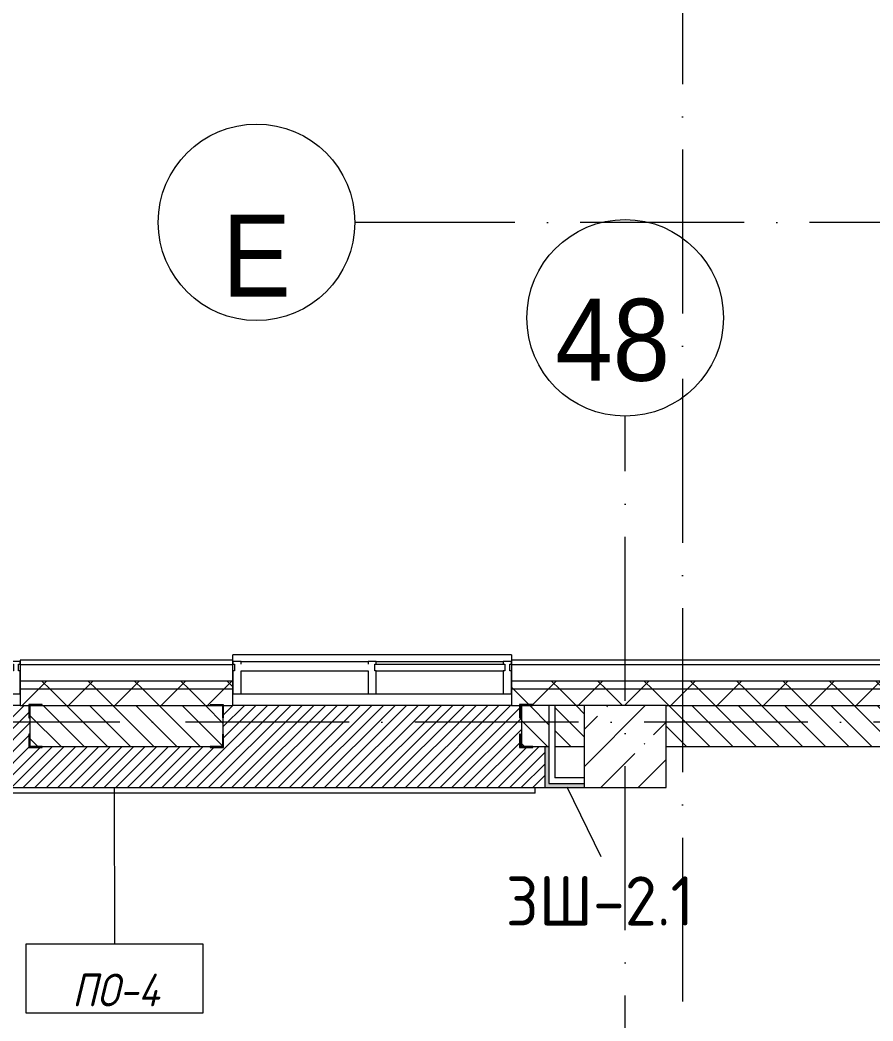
# Model space of a CAD drawing. Header units: millimetres. Extents: x -6467 to 106027, y -7090 to 195095.
# Drawn here: x 64906 to 70113, y 7556 to 13666 of the extents above; entities that cross this region are included whole.
import ezdxf

# ---------------------------------------------------------------- set-up
doc = ezdxf.new("R2010")
doc.units = ezdxf.units.MM
doc.linetypes.add('50_200_ШТРИХ_1Т_ш5_п1_п1_', pattern=[1400, 1000, -200, 0, -200])
for name, color, linetype, lineweight in [('A-FLOR', 7, 'Continuous', 9), ('A-FLOR-IDEN', 7, 'Continuous', 9), ('A-GLAZ', 7, 'Continuous', 5), ('A-GLAZ-CWMG', 7, 'Continuous', 9), ('A-GLAZ-CWMG-1', 7, 'Continuous', 20), ('A-WALL', 7, 'Continuous', 5), ('A-WALL-FNSH-1', 7, 'Continuous', 5), ('A-WALL-IDEN', 7, 'Continuous', 9), ('I-WALL', 7, 'Continuous', 5), ('S-COLS', 7, 'Continuous', 9), ('S-COLS-1', 7, 'Continuous', 5)]:
    doc.layers.add(name, color=color, linetype=linetype, lineweight=lineweight)
for name, color, linetype, lineweight, true_color in [('A-FLOR-PATT-1', 7, 'Continuous', 5, 0xd61c12), ('A-GENM-1', 7, 'Continuous', 9, 0xaaaaaa), ('A-GENM-2', 7, 'Continuous', 20, 0xaaaaaa), ('A-WALL-1', 7, 'Continuous', 5, 0x77b143), ('Оси-1', 7, 'Continuous', 20, 0xaaaaaa), ('Оси-2', 7, 'Continuous', 9, 0xaaaaaa), ('Оси-3', 7, '50_200_ШТРИХ_1Т_ш5_п1_п1_', 9, 0xaaaaaa)]:
    doc.layers.add(name, color=color, linetype=linetype, lineweight=lineweight, true_color=true_color)
doc.styles.add('Arial', font='arial.ttf', dxfattribs={"width": 0.9, "height": 500})
doc.styles.add('GOST Common', font='', dxfattribs={"height": 300})
doc.styles.add('GOST Common_I', font='', dxfattribs={"width": 0.9, "height": 200})
doc.styles.get('GOST Common').set_extended_font_data('GOST Common')
doc.styles.get('GOST Common_I').set_extended_font_data('GOST Common', italic=True)
pattern_1 = [(45, (0, 0), (-141.42136, 141.42136), []), (135, (0, 0), (-141.42136, -141.42136), [])]

# ---------------------------------------------------------------- blocks, each defined once
blk = doc.blocks.new('Прямоугольный импост - Импост структурный с накладкой - 180мм-22437099-АИ_План этажа Радиаторы_2')
at = {"layer": 'A-GLAZ-CWMG-1'}
for p, q in [((0, 17), (-50, 17)), ((-50, 17), (-50, 0)), ((-50, 0), (-40, 0)), ((-40, 0), (-40, -40)), ((-10, -40), (-10, 0)), ((-10, 0), (0, 0)), ((0, 0), (0, 17)), ((-40, -40), (-50, -40)), ((-50, -40), (-50, -180)), ((0, -40), (-10, -40)), ((0, -180), (0, -40)), ((-50, -180), (0, -180))]:
    blk.add_line(p, q, dxfattribs=at)
blk = doc.blocks.new('Прямоугольный импост - Импост структурный с накладкой - 180мм-22437111-АИ_План этажа Радиаторы_2')
at = {"layer": 'A-GLAZ-CWMG-1'}
for p, q in [((-50, 0), (-50, 17)), ((-50, 17), (0, 17)), ((0, 0), (-10, 0)), ((-10, 0), (-10, -40)), ((0, 17), (0, 0)), ((-50, -180), (-50, -40)), ((-10, -40), (0, -40)), ((0, -40), (0, -180)), ((0, -180), (-50, -180))]:
    blk.add_line(p, q, dxfattribs=at)
blk = doc.blocks.new('Прямоугольный импост - Импост структурный с накладкой - 180мм-V231-АИ_План этажа Радиаторы_2')
at = {"layer": 'A-GLAZ-CWMG'}
for p, q in [((49825, 55111), (49050, 55111)), ((49825, 54931), (49050, 54931)), ((49825, 54914), (49050, 54914))]:
    blk.add_line(p, q, dxfattribs=at)
blk = doc.blocks.new('Прямоугольный импост - Импост структурный с накладкой - 180мм-V232-АИ_План этажа Радиаторы_2')
at = {"layer": 'A-GLAZ-CWMG'}
for p, q in [((6637, 55111), (5862, 55111)), ((6637, 54914), (5862, 54914))]:
    blk.add_line(p, q, dxfattribs=at)
blk = doc.blocks.new('Прямоугольный импост - Импост структурный с накладкой - 180мм-V237-АИ_План этажа Радиаторы_2')
at = {"layer": 'A-GLAZ-CWMG-1'}
for p, q in [((-25, 0), (-25, 17)), ((-25, 17), (25, 17)), ((-15, 0), (-25, 0)), ((-15, -40), (-15, 0)), ((25, 17), (25, 0)), ((-25, -180), (-25, -40)), ((-25, -40), (-15, -40)), ((25, -40), (25, -180)), ((25, -180), (-25, -180))]:
    blk.add_line(p, q, dxfattribs=at)
blk = doc.blocks.new('Прямоугольный импост - Импост структурный с накладкой - 180мм-22437157-АИ_План этажа Радиаторы_2')
at = {"layer": 'A-GLAZ-CWMG-1'}
for p, q in [((0, 17), (-50, 17)), ((-50, 17), (-50, 0)), ((-50, 0), (-40, 0)), ((-40, 0), (-40, -40)), ((-10, -40), (-10, 0)), ((-10, 0), (0, 0)), ((0, 0), (0, 17)), ((-40, -40), (-50, -40)), ((-50, -40), (-50, -180)), ((0, -40), (-10, -40)), ((0, -180), (0, -40)), ((-50, -180), (0, -180))]:
    blk.add_line(p, q, dxfattribs=at)
blk = doc.blocks.new('BSC_Колонна _Прямоугольная - 500х500-V266-АИ_План этажа Радиаторы_2')
at = {"layer": 'S-COLS-1'}
h = blk.add_hatch(dxfattribs=at)
h.set_pattern_fill('FP_162', color=256, style=0, pattern_type=2)
h.set_pattern_definition([(45, (-68600, -9231.04), (-228.0985, 228.0985), []), (45, (-68371.9, -9231.04), (-228.0985, 228.0985), [403.225, -80.645, 6.706, -73.939])])
h.paths.add_polyline_path([(-250, -250), (250, -250), (250, 250), (-250, 250)])
for p, q in [((250, 250), (-250, 250)), ((-250, 250), (-250, -250)), ((250, -250), (250, 250)), ((-250, -250), (250, -250))]:
    blk.add_line(p, q, dxfattribs=at)
blk = doc.blocks.new('Фахверк _газобетон торцы_361 - Фахверк _газобетон торцы_-25575124-АИ_План этажа Радиаторы_2')
at = {"layer": 'A-GENM-2'}
for p, q in [((89406, 11134.7), (89325, 11134.7)), ((89325, 11134.7), (89325, 11128.7)), ((89325, 11128.7), (89400, 11128.7)), ((89400, 11128.7), (89400, 11053.7)), ((89406, 11053.7), (89406, 11134.7)), ((89400, 11053.7), (89406, 11053.7)), ((89400, 10953.7), (89400, 10878.7)), ((89406, 10953.7), (89400, 10953.7)), ((89406, 10872.7), (89406, 10953.7)), ((89400, 10878.7), (89325, 10878.7)), ((89325, 10878.7), (89325, 10872.7)), ((89325, 10872.7), (89406, 10872.7))]:
    blk.add_line(p, q, dxfattribs=at)
blk = doc.blocks.new('Фахверк _газобетон торцы_362 - Фахверк _газобетон торцы_-25575144-АИ_План этажа Радиаторы_2')
at = {"layer": 'A-GENM-2'}
for p, q in [((89406, 11134.7), (89325, 11134.7)), ((89325, 11134.7), (89325, 11128.7)), ((89325, 11128.7), (89400, 11128.7)), ((89400, 11128.7), (89400, 11053.7)), ((89406, 11053.7), (89406, 11134.7)), ((89400, 11053.7), (89406, 11053.7)), ((89400, 10953.7), (89400, 10878.7)), ((89406, 10953.7), (89400, 10953.7)), ((89406, 10872.7), (89406, 10953.7)), ((89400, 10878.7), (89325, 10878.7)), ((89325, 10878.7), (89325, 10872.7)), ((89325, 10872.7), (89406, 10872.7))]:
    blk.add_line(p, q, dxfattribs=at)
blk = doc.blocks.new('Фахверк _газобетон торцы_364 - Фахверк _газобетон торцы_-25575184-АИ_План этажа Радиаторы_2')
at = {"layer": 'A-GENM-2'}
for p, q in [((89406, 11134.7), (89325, 11134.7)), ((89325, 11134.7), (89325, 11128.7)), ((89325, 11128.7), (89400, 11128.7)), ((89400, 11128.7), (89400, 11053.7)), ((89406, 11053.7), (89406, 11134.7)), ((89400, 11053.7), (89406, 11053.7)), ((89400, 10953.7), (89400, 10878.7)), ((89406, 10953.7), (89400, 10953.7)), ((89406, 10872.7), (89406, 10953.7)), ((89400, 10878.7), (89325, 10878.7)), ((89325, 10878.7), (89325, 10872.7)), ((89325, 10872.7), (89406, 10872.7))]:
    blk.add_line(p, q, dxfattribs=at)
blk = doc.blocks.new('Отлив_СКБ - Отлив витража-V405-АИ_План этажа Радиаторы_2')
at = {"layer": 'A-GLAZ'}
for p, q in [((0, 66), (0, 100)), ((1700, 100), (0, 100)), ((1700, 100), (1700, 66)), ((875, 2), (1650, 2)), ((825, 0), (50, 0)), ((1650, 0), (875, 0))]:
    blk.add_line(p, q, dxfattribs=at)
blk = doc.blocks.new('Ось сетки - Круг_Ø6_00__ISO-2_5_0_9K_-17386508-АИ_План этажа Радиаторы_2')
at = {"layer": 'Оси-1'}
blk.add_circle((0, 0), 3, dxfattribs=at)
blk = doc.blocks.new('AAR_СКБ_Марка_Перекрытия_1 мм - Марка пола-27961726-АИ_План этажа Радиаторы_2')
at = {"layer": 'A-FLOR-IDEN'}
for p, q in [((2.723, 2.101), (-2.69, 2.101)), ((-2.69, 2.101), (-2.69, 0)), ((2.723, 0), (2.723, 2.101)), ((-2.69, 0), (2.723, 0))]:
    blk.add_line(p, q, dxfattribs=at)

msp = doc.modelspace()

# ---------------------------------------------------------------- hatches: boundary and pattern name
at = {"layer": 'A-FLOR-PATT-1'}
h = msp.add_hatch(dxfattribs=at)
h.set_pattern_fill('FP_294', color=256, style=0, pattern_type=2)
h.set_pattern_definition([(45, (65600, 9231.04), (-35.3553, 35.3553), [])])
h.paths.add_polyline_path([(67607.4, 8981), (68110, 8981), (68110, 9231), (68036.4, 9231), (68036.4, 9225), (67955.4, 9225), (67955.4, 9306), (67961.4, 9306), (67961.4, 9231), (67966.4, 9231), (67966.4, 9481), (67961.4, 9481), (67961.4, 9406), (67955.4, 9406), (67955.4, 9481), (66147.4, 9480.2), (66146.4, 9225), (66066.4, 9225), (66066.4, 9231), (65041.4, 9231), (65041.4, 9225), (64960.4, 9225), (64960.4, 9306), (64966.4, 9306), (64966.4, 9406), (64960.4, 9406), (64960.4, 9481), (63152.4, 9481), (63152.4, 9406), (63146.4, 9406), (63146.4, 9306), (63152.4, 9306), (63152.4, 9225), (63071.4, 9225), (63071.4, 9231), (62850, 9231), (62850, 8981), (65946.4, 8981)])
at = {"layer": 'A-WALL'}
h = msp.add_hatch(dxfattribs=at)
h.set_pattern_fill('FP_125', color=256, style=0, pattern_type=2)
h.set_pattern_definition(pattern_1)
h.paths.add_polyline_path([(74251.4, 9581), (74400, 9581), (74400, 9631), (67906, 9631), (67906, 9581), (72590.4, 9581)])
h.paths.add_polyline_path([(66206, 9581), (66206, 9631), (64906, 9631), (64906, 9581), (65946.4, 9581)])
h.paths.add_polyline_path([(58901, 9581), (60216, 9581), (60216, 9631), (58901, 9631)])
h.paths.add_polyline_path([(63206, 9581), (63206, 9631), (61916, 9631), (61916, 9581), (62624.4, 9581)])
h.paths.add_polyline_path([(55980.4, 9581), (57201, 9581), (57201, 9631), (55901, 9631), (55901, 9581)])
h.paths.add_polyline_path([(54201, 9581), (54201, 9631), (52906, 9631), (52906, 9581)])
h.paths.add_polyline_path([(51206, 9581), (51206, 9631), (49906, 9631), (49906, 9581), (50997.4, 9581)])
h.paths.add_polyline_path([(48206, 9581), (48206, 9631), (46906, 9631), (46906, 9581), (47675.4, 9581)])
h.paths.add_polyline_path([(45206, 9581), (45206, 9631), (43906, 9631), (43906, 9581), (44353.4, 9581)])
h.paths.add_polyline_path([(37709.4, 9581), (39206, 9581), (39206, 9631), (37600, 9631), (37600, 9581)])
h.paths.add_polyline_path([(40906, 9581), (42206, 9581), (42206, 9631), (40906, 9631)])
h.paths.add_polyline_path([(35900, 9581), (35900, 9631), (34600, 9631), (34600, 9581)])
h.paths.add_polyline_path([(26082.4, 9581), (26900, 9581), (26900, 9631), (23700, 9631), (23700, 9581), (24421.4, 9581)])
h = msp.add_hatch(dxfattribs=at)
h.set_pattern_fill('FP_125', color=256, style=0, pattern_type=2)
h.set_pattern_definition(pattern_1)
h.paths.add_polyline_path([(71900, 9481), (74500, 9481), (74500, 9581), (67906, 9581), (67906, 9481), (71850, 9481)])
h.paths.add_polyline_path([(66206, 9481), (66206, 9581), (64906, 9581), (64906, 9481), (65946.4, 9481)])
h.paths.add_polyline_path([(62624.4, 9481), (63206, 9481), (63206, 9581), (61916, 9581), (61916, 9481), (62350, 9481)])
h.paths.add_polyline_path([(59850, 9481), (60216, 9481), (60216, 9581), (58901, 9581), (58901, 9481), (59350, 9481)])
h.paths.add_polyline_path([(55901, 9481), (57201, 9481), (57201, 9581), (55901, 9581), (55901, 9543)])
h.paths.add_polyline_path([(53850, 9481), (54201, 9481), (54201, 9581), (52906, 9581), (52906, 9481), (53488.9, 9481)])
h.paths.add_polyline_path([(50997.4, 9481), (51206, 9481), (51206, 9581), (49906, 9581), (49906, 9481), (50850, 9481)])
h.paths.add_polyline_path([(46906, 9481), (48206, 9481), (48206, 9581), (46906, 9581), (46906, 9543)])
h.paths.add_polyline_path([(45206, 9481), (45206, 9581), (43906, 9581), (43906, 9481), (44353.4, 9481)])
h.paths.add_polyline_path([(41850, 9481), (42206, 9481), (42206, 9581), (40906, 9581), (40906, 9481), (41350, 9481)])
h.paths.add_polyline_path([(37600, 9481), (39206, 9481), (39206, 9581), (37600, 9581), (37600, 9543)])
h.paths.add_polyline_path([(35217.9, 9481), (35900, 9481), (35900, 9581), (34600, 9581), (34600, 9481), (34800, 9481)])
h.paths.add_polyline_path([(26900, 9481), (26900, 9581), (23650, 9581), (23650, 9481), (26300, 9481)])
at = {"layer": 'A-WALL-1'}
for points in [[(68135, 9006), (68135, 9231), (68110, 9231), (68110, 9006)], [(68350, 8981), (68350, 9006), (68110, 9006), (68110, 8981)]]:
    msp.add_hatch(color=256, dxfattribs=at).paths.add_polyline_path(points)
at = {"layer": 'I-WALL'}
h = msp.add_hatch(dxfattribs=at)
h.set_pattern_fill('FP_2', color=256, style=0, pattern_type=2)
h.set_pattern_definition([(135, (0, 0), (-70.71068, -70.71068), [])])
h.paths.add_polyline_path([(71350, 9231), (71350, 9481), (68850, 9481), (68850, 9231), (69268.4, 9231)])
h.paths.add_polyline_path([(64966.4, 9231), (66146.4, 9231), (66146.4, 9481), (64966.4, 9481)])
h.paths.add_polyline_path([(67966.4, 9231), (68135, 9231), (68135, 9481), (67966.4, 9481)])
h.paths.add_polyline_path([(68170, 9231), (68350, 9231), (68350, 9481), (68170, 9481)])
h.paths.add_polyline_path([(60156.4, 9231), (60156.4, 9481), (59850, 9481), (59850, 9231)])
h.paths.add_polyline_path([(61976.4, 9231), (62195, 9231), (62195, 9481), (61976.4, 9481)])
h.paths.add_polyline_path([(62350, 9231), (62350, 9481), (62230, 9481), (62230, 9231)])
h.paths.add_polyline_path([(62850, 9231), (63146.4, 9231), (63146.4, 9481), (62850, 9481), (62850, 9400.2)])
h.paths.add_polyline_path([(59350, 9231), (59350, 9481), (59210, 9481), (59210, 9231), (59302.4, 9231)])
h.paths.add_polyline_path([(59175, 9231), (59175, 9481), (58961.4, 9481), (58961.4, 9231), (59150, 9231)])
h.paths.add_polyline_path([(55980.4, 9231), (57141.4, 9231), (57141.4, 9481), (55961.4, 9481), (55961.4, 9231)])
h.paths.add_polyline_path([(54141.4, 9231), (54141.4, 9481), (53850, 9481), (53850, 9231)])
h.paths.add_polyline_path([(50850, 9231), (51146.4, 9231), (51146.4, 9481), (50850, 9481), (50850, 9399.4)])
h.paths.add_polyline_path([(53190, 9231), (53350, 9231), (53350, 9481), (53190, 9481)])
h.paths.add_polyline_path([(50350, 9231), (50350, 9481), (50238.4, 9481), (50238.4, 9231)])
h.paths.add_polyline_path([(50203.4, 9231), (50203.4, 9481), (49966.4, 9481), (49966.4, 9231), (50178.4, 9231)])
h.paths.add_polyline_path([(53155, 9231), (53155, 9481), (52966.4, 9481), (52966.4, 9231), (53130, 9231)])
h.paths.add_polyline_path([(48146.4, 9231), (48146.4, 9481), (46966.4, 9481), (46966.4, 9231), (47675.4, 9231)])
h.paths.add_polyline_path([(44353.4, 9231), (45146.4, 9231), (45146.4, 9481), (44230, 9481), (44230, 9231)])
h.paths.add_polyline_path([(44195, 9231), (44195, 9481), (43965.8, 9481), (43965.8, 9231), (44170, 9231)])
h.paths.add_polyline_path([(41861.9, 9231), (42145.8, 9231), (42145.8, 9481), (41850, 9481), (41850, 9231)])
h.paths.add_polyline_path([(41031.4, 9231), (41175, 9231), (41175, 9481), (40966.4, 9481), (40966.4, 9231)])
h.paths.add_polyline_path([(39146.4, 9231), (39146.4, 9481), (38850, 9481), (38850, 9231), (38955.2, 9231)])
h.paths.add_polyline_path([(41210, 9231), (41350, 9231), (41350, 9481), (41210, 9481)])
h.paths.add_polyline_path([(37680, 9231), (37800, 9231), (37800, 9481), (37680, 9481)])
h.paths.add_polyline_path([(35300, 9231), (35840, 9231), (35840, 9481), (35300, 9481), (35300, 9363.8)])
h.paths.add_polyline_path([(38300, 9231), (38350, 9231), (38350, 9481), (38300, 9481)])
h.paths.add_polyline_path([(34800, 9231), (34800, 9481), (34688.4, 9481), (34688.4, 9231)])
h.paths.add_polyline_path([(26300, 9231), (26840, 9231), (26840, 9481), (26300, 9481)])

# ---------------------------------------------------------------- linework, layer by layer
at = {"layer": 'A-FLOR'}
for p, q in [((64906, 9481), (63206, 9481)), ((67906, 9481), (66206, 9481)), ((62850, 8981), (68110, 8981))]:
    msp.add_line(p, q, dxfattribs=at)
at = {"layer": 'A-FLOR-IDEN'}
msp.add_line((65480, 8981), (65483.4, 8025.5), dxfattribs=at)
at = {"layer": 'A-WALL'}
for p, q in [((66206, 9731), (64906, 9731)), ((74250, 9731), (67906, 9731)), ((66206, 9631), (64906, 9631)), ((74350, 9631), (67906, 9631)), ((66206, 9581), (64906, 9581)), ((74400, 9581), (67906, 9581)), ((64966.4, 9481), (64966.4, 9231)), ((66146.4, 9231), (66146.4, 9481)), ((68350, 9481), (67966.4, 9481)), ((67966.4, 9481), (67966.4, 9231)), ((68135, 9481), (68135, 9006)), ((68170, 9481), (68170, 9041)), ((64966.4, 9231), (66146.4, 9231)), ((67966.4, 9231), (68135, 9231)), ((68170, 9231), (68350, 9231)), ((68850, 9231), (71350, 9231)), ((68135, 9006), (68350, 9006)), ((68350, 9041), (68170, 9041)), ((68050, 8946), (62910, 8946)), ((68050, 8946), (68050, 8981))]:
    msp.add_line(p, q, dxfattribs=at)
at = {"layer": 'A-WALL-FNSH-1'}
for p, q in [((66206, 9758), (64906, 9758)), ((64906, 9758), (64906, 9481)), ((66206, 9481), (66206, 9758)), ((74223, 9758), (67906, 9758)), ((67906, 9758), (67906, 9481)), ((64906, 9481), (66206, 9481)), ((67906, 9481), (67966.4, 9481)), ((68850, 9481), (71350, 9481)), ((68110, 9231), (68110, 8981)), ((68110, 8981), (68350, 8981))]:
    msp.add_line(p, q, dxfattribs=at)
at = {"layer": 'A-WALL-IDEN'}
msp.add_line((68244.5, 8984.6), (68452.1, 8559.4), dxfattribs=at)
at = {"layer": 'Оси-3'}
for p, q in [((68950, 91281), (68950, -5889.7)), ((93128, 12431), (66949.8, 12431)), ((68600, -5889.7), (68600, 11248.1)), ((104718, 9381), (-5267.3, 9381))]:
    msp.add_line(p, q, dxfattribs=at)

# ---------------------------------------------------------------- block references
at = {"layer": 'A-FLOR-IDEN', "xscale": 199.9999999999999, "yscale": 199.9999999999999, "zscale": 199.9999999999999}
msp.add_blockref('AAR_СКБ_Марка_Перекрытия_1 мм - Марка пола-27961726-АИ_План этажа Радиаторы_2', (65480, 7605.3), dxfattribs=at)
at = {"layer": 'A-GENM-1', "rotation": 180}
for name, p in [('Фахверк _газобетон торцы_364 - Фахверк _газобетон торцы_-25575184-АИ_План этажа Радиаторы_2', (154366.4, 20359.8)), ('Фахверк _газобетон торцы_362 - Фахверк _газобетон торцы_-25575144-АИ_План этажа Радиаторы_2', (157361.4, 20359.8))]:
    msp.add_blockref(name, p, dxfattribs=at)
at = {"layer": 'A-GENM-1'}
msp.add_blockref('Фахверк _газобетон торцы_361 - Фахверк _газобетон торцы_-25575124-АИ_План этажа Радиаторы_2', (-23258.6, -1647.7), dxfattribs=at)
at = {"layer": 'A-GLAZ'}
msp.add_blockref('Отлив_СКБ - Отлив витража-V405-АИ_План этажа Радиаторы_2', (66206, 9692), dxfattribs=at)
at = {"layer": 'A-GLAZ-CWMG'}
for name, p in [('Прямоугольный импост - Импост структурный с накладкой - 180мм-22437099-АИ_План этажа Радиаторы_2', (64906, 9734)), ('Прямоугольный импост - Импост структурный с накладкой - 180мм-22437157-АИ_План этажа Радиаторы_2', (67906, 9734))]:
    msp.add_blockref(name, p, dxfattribs=at)
at = {"layer": 'A-GLAZ-CWMG', "extrusion": (0, 0, -1)}
for name, p in [('Прямоугольный импост - Импост структурный с накладкой - 180мм-22437111-АИ_План этажа Радиаторы_2', (-66206, 9734)), ('Прямоугольный импост - Импост структурный с накладкой - 180мм-V237-АИ_План этажа Радиаторы_2', (-67056, 9734))]:
    msp.add_blockref(name, p, dxfattribs=at)
at = {"layer": 'A-GLAZ-CWMG', "rotation": 180}
for name, p in [('Прямоугольный импост - Импост структурный с накладкой - 180мм-V232-АИ_План этажа Радиаторы_2', (72893, 64665.1)), ('Прямоугольный импост - Импост структурный с накладкой - 180мм-V231-АИ_План этажа Радиаторы_2', (116906, 64665.1))]:
    msp.add_blockref(name, p, dxfattribs=at)
at = {"layer": 'S-COLS'}
msp.add_blockref('BSC_Колонна _Прямоугольная - 500х500-V266-АИ_План этажа Радиаторы_2', (68600, 9231), dxfattribs=at)
at = {"layer": 'Оси-1', "xscale": 199.9999999999999, "yscale": 199.9999999999999, "zscale": 199.9999999999999, "rotation": 89.99999999999982}
msp.add_blockref('Ось сетки - Круг_Ø6_00__ISO-2_5_0_9K_-17386508-АИ_План этажа Радиаторы_2', (66349.8, 12431), dxfattribs=at)
at = {"layer": 'Оси-1', "xscale": 199.9999999999999, "yscale": 199.9999999999999, "zscale": 199.9999999999999}
msp.add_blockref('Ось сетки - Круг_Ø6_00__ISO-2_5_0_9K_-17386508-АИ_План этажа Радиаторы_2', (68600, 11848.1), dxfattribs=at)

# ---------------------------------------------------------------- texts
at = {"layer": 'A-FLOR-IDEN', "insert": (65490.2, 7745.1), "char_height": 200, "width": 572.4, "attachment_point": 5, "line_spacing_factor": 1.022766, "style": 'GOST Common_I'}
msp.add_mtext('\\pxqc,t0.9,1.8,2.7,3.6,4.5,5.4,6.3,7.2,8.1,9,9.9,10.8,11.7,12.6,13.5,14.4,15.3,16.2,17.1,18,18.9,19.8,20.7,21.6,22.5,23.4,24.3,25.2,26.1,27,27.9,28.8;{ПО-4}', dxfattribs=at)
at = {"layer": 'A-WALL-IDEN', "insert": (68446.1, 8438.9), "char_height": 300, "width": 1190, "attachment_point": 2, "line_spacing_factor": 1.022766, "style": 'GOST Common'}
msp.add_mtext('\\pxqc,t0.26667,0.53333,0.8,1.06667,1.33333,1.6,1.86667,2.13333,2.4,2.66667,2.93333,3.2,3.46667,3.73333,4,4.26667,4.53333,4.8,5.06667,5.33333,5.6,5.86667,6.13333,6.4,6.66667,6.93333,7.2,7.46667,7.73333,8,8.26667,8.53333;{ЗШ-2.1}', dxfattribs=at)
at = {"layer": 'Оси-2', "char_height": 500, "attachment_point": 5, "line_spacing_factor": 0.936439, "style": 'Arial'}
for s, insert, width in [('\\pxqc,t4.572,9.144,13.716,18.288,22.86,27.432,32.004,36.576,41.148,45.72,50.292,54.864,59.436,64.008,68.58,73.152,77.724,82.296,86.868,91.44,96.012,100.584,105.156,109.728,114.3,118.872,123.444,128.016,132.588,137.16,141.732,146.304;{Е}', (66349.6, 12228.2), 428.4), ('\\pxqc,t4.572,9.144,13.716,18.288,22.86,27.432,32.004,36.576,41.148,45.72,50.292,54.864,59.436,64.008,68.58,73.152,77.724,82.296,86.868,91.44,96.012,100.584,105.156,109.728,114.3,118.872,123.444,128.016,132.588,137.16,141.732,146.304;{48}', (68524, 11710.7), 702)]:
    msp.add_mtext(s, dxfattribs=dict(at, insert=insert, width=width))

doc.saveas('drawing.dxf')
